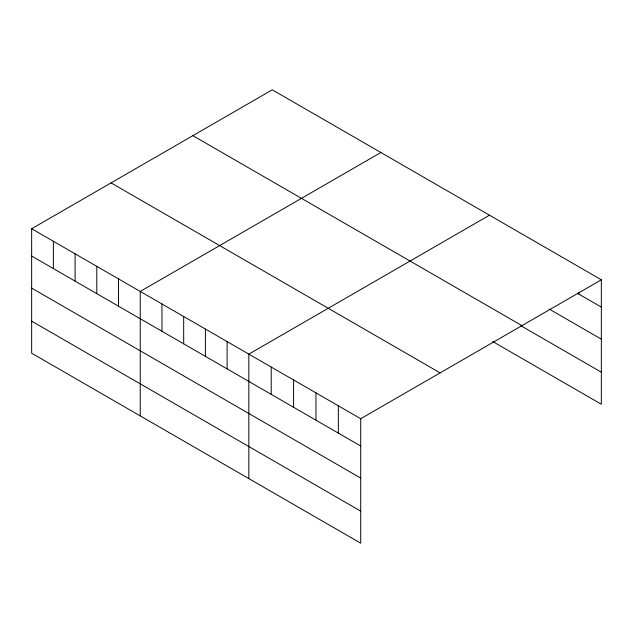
<?xml version="1.0" encoding="UTF-8"?>
<svg xmlns="http://www.w3.org/2000/svg" width="633" height="633" viewBox="0 0 633 633"><rect width="100%" height="100%" fill="white"/><g stroke="black" fill="none" stroke-linecap="round" stroke-linejoin="round"><path stroke-width="0.95" d="M31.65 228.742L360.715 418.722L360.715 543.185L31.65 353.206L31.65 228.742L272.285 89.815L601.35 279.794L601.35 404.258L492.783 341.575M380.876 152.506L140.241 291.433L140.241 415.897M489.467 215.204L248.832 354.132L248.832 478.595M360.715 418.722L601.35 279.794M577.32 293.221L601.35 307.1M549.135 309.015L601.35 339.161M192.875 135.66L521.94 325.639M520.959 325.781L601.35 372.196M111.06 182.897L440.125 372.877M31.65 256.041L360.715 446.028M31.65 288.11L360.715 478.089M31.65 321.145L360.715 511.124M578.973 292.224L578.973 294.179M338.339 405.808L338.339 433.107M315.962 392.887L315.962 420.193M293.585 379.966L293.585 407.272M271.209 367.053L271.209 394.351M227.112 341.591L227.112 368.897M205.393 329.049L205.393 356.355M183.681 316.516L183.681 343.814M161.961 303.975L161.961 331.281M118.521 278.9L118.521 306.198M96.802 266.358L96.802 293.665M75.09 253.817L75.09 281.123M53.37 241.284L53.37 268.582"/></g></svg>
